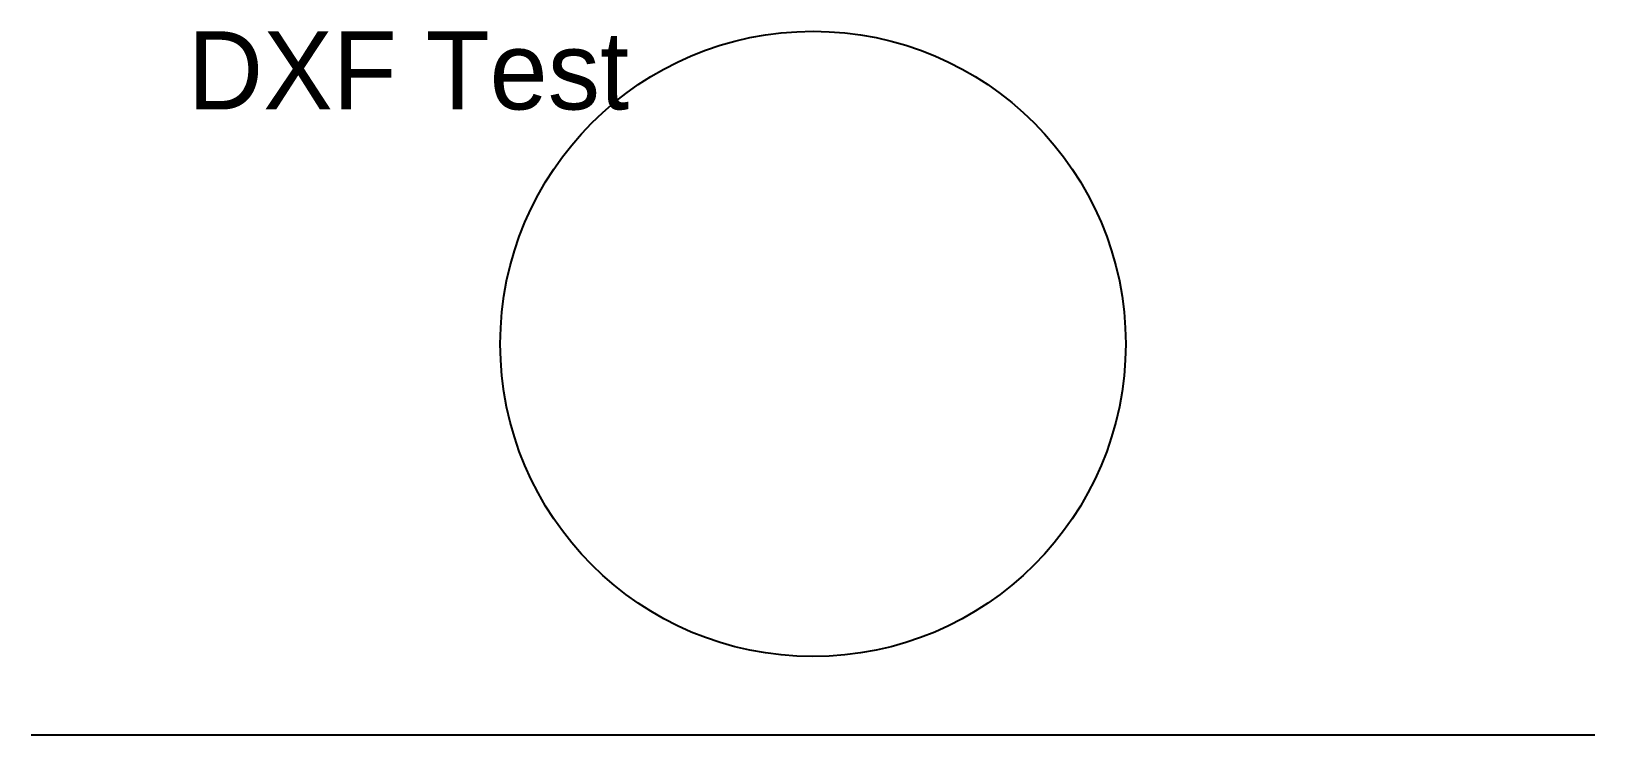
# Model space of a CAD drawing. Extents: x 0 to 100, y 0 to 45.
import ezdxf

# ---------------------------------------------------------------- set-up
doc = ezdxf.new("R2010")
doc.units = 0
doc.layers.add('TestLayer', color=7, linetype='CONTINUOUS')

msp = doc.modelspace()

# ---------------------------------------------------------------- linework, layer by layer
at = {"layer": 'TestLayer'}
msp.add_line((0, 0), (100, 0), dxfattribs=at)
msp.add_circle((50, 25), 20, dxfattribs=at)

# ---------------------------------------------------------------- texts
msp.add_text('DXF Test', height=5, dxfattribs=at).set_placement((10, 40))

doc.saveas('drawing.dxf')
